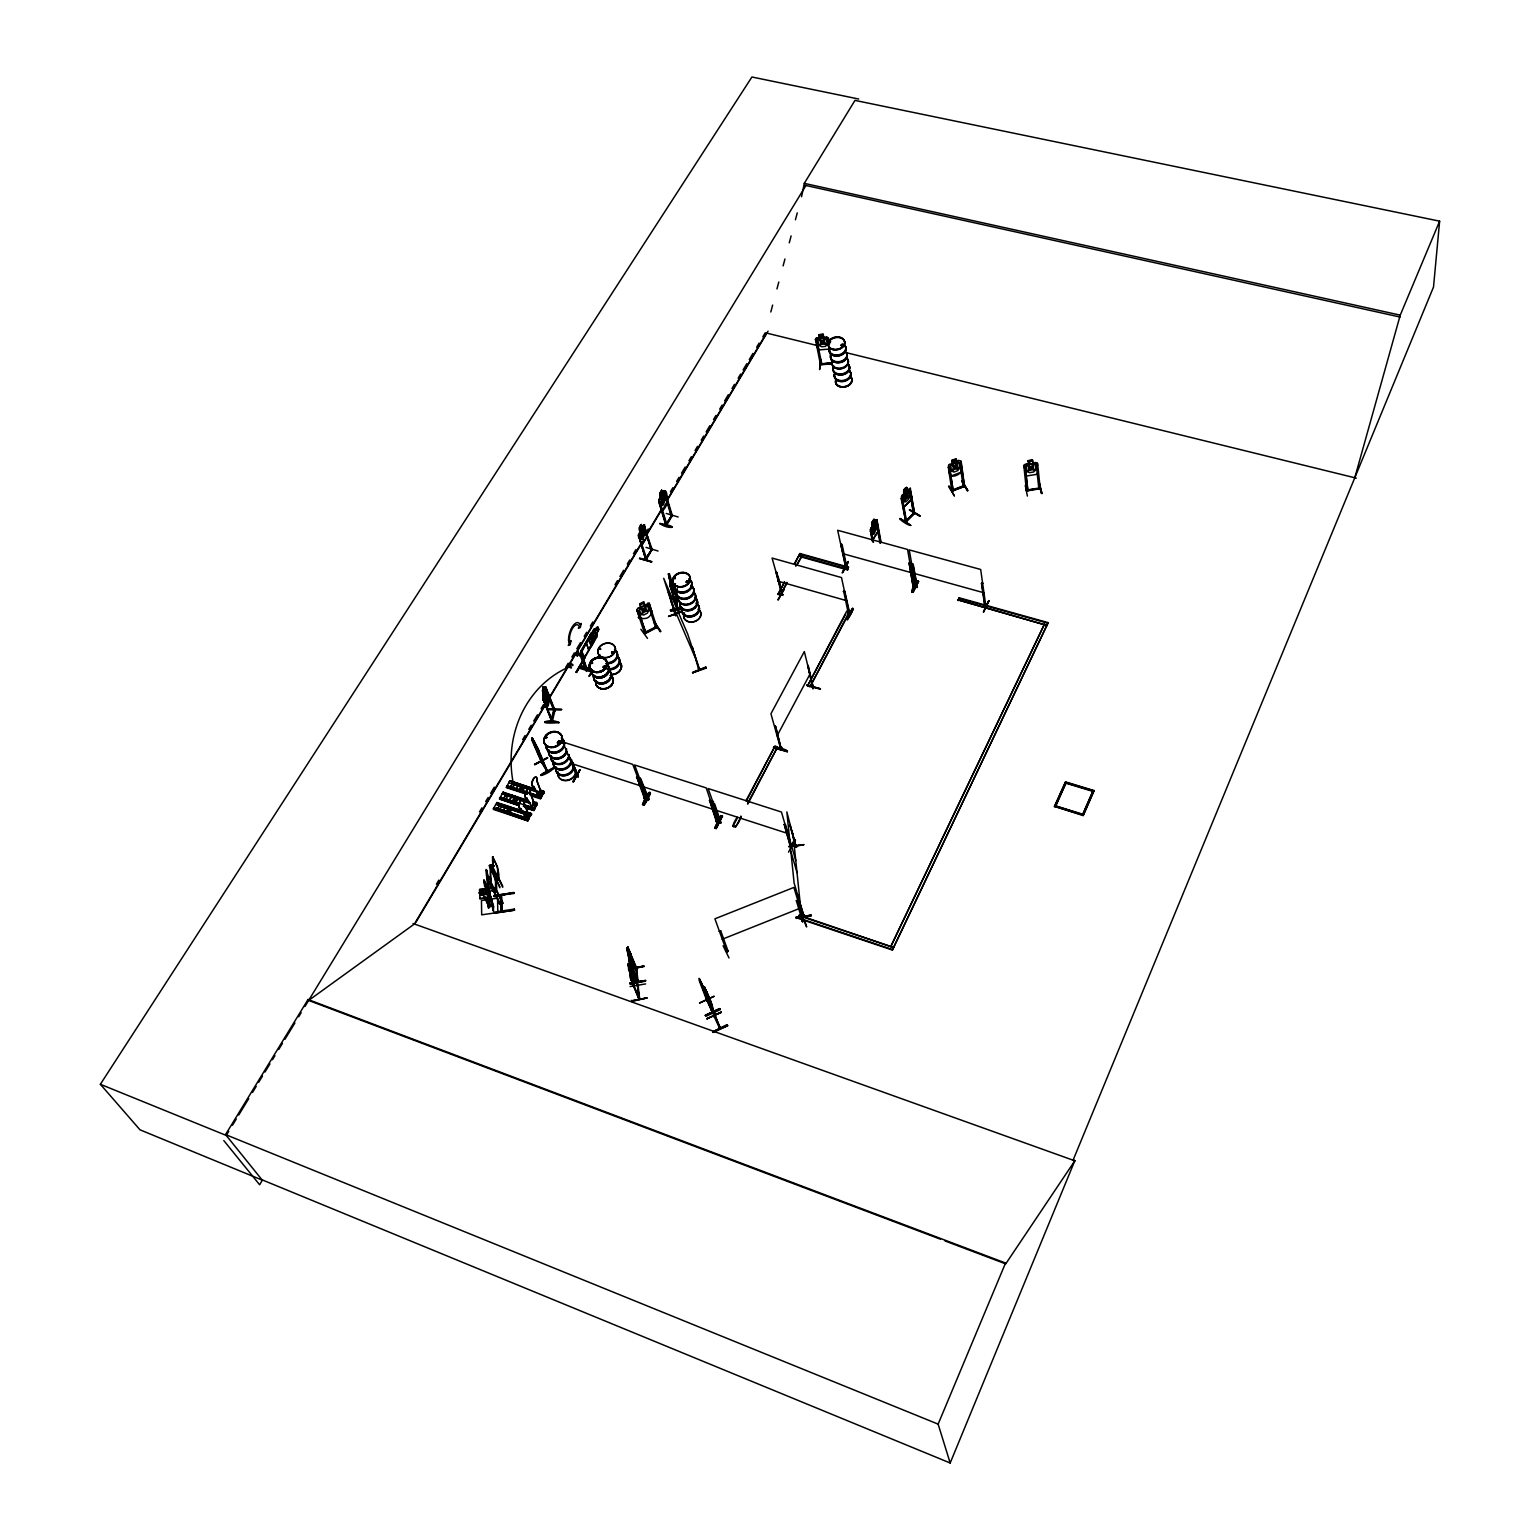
<?xml version="1.0" encoding="UTF-8"?>
<svg xmlns="http://www.w3.org/2000/svg" width="1540" height="1540" viewBox="0 0 1540 1540"><rect width="100%" height="100%" fill="white"/><g stroke="black" fill="none" stroke-linecap="round" stroke-linejoin="round"><path stroke-width="1.5" d="M651.535 550.531L644.49 526.603L651.613 550.512L646.838 536.651M652.017 548.644L645.645 559.655L638.927 535.92L646.742 558.866C645.741 556.537 645.048 559.482 646.684 558.866M638.407 535.246L646.068 559.79L638.349 535.131L643.528 525.121L652.229 549.626L650.804 549.549L651.535 548.433M669.438 576.461L671.941 589.088L669.265 576.538M547.412 770.539L546.219 769.827M535.862 744.937L547.239 771.732L537.941 748.305L532.185 738.7M540.694 760.837L547.066 771.675M488.469 891.602L488.796 907.926L487.468 902.902L488.276 890.986L489.431 893.181L488.969 907.792M832.255 363.844L827.442 339.551L828.635 339.454L827.442 339.551M832.197 362.497L820.512 364.364L832.081 363.478M774.139 746.862L787.402 750.885M817.028 347L818.972 349.927L829.097 349.099A8.528 6.256 -11.5 0 0 839.531 355.49A8.528 6.256 -11.5 0 0 844.459 345.21M820.608 359.686L819.626 369.561L820.474 359.186M820.57 363.478L821.667 363.864L820.339 363.94M821.917 364.633L816.893 340.398L815.68 340.841L816.893 340.398M823.246 334.276L819.068 334.815L819.665 337.818L817.702 338.973L818.837 344.536L821.494 346.731L825.517 346.404L827.211 343.844L826.095 338.3L823.727 337.472L823.246 334.276L818.895 334.738L819.511 337.606M774.158 746.727L773.946 747.824L787.229 751.751M787.46 751.327C755.293 744.301 788.75 747.612 787.229 751.866M816.547 337.857L826.653 337.029L828.404 337.953L829.502 343.805M818.972 349.927L815.546 339.07L816.643 337.953M815.391 339.147L820.512 364.807L832.081 363.825L831.908 362.612M484.734 886.867L483.714 880.072L488.7 890.12L493.166 910.794L493.724 906.579L489.2 891.987L492.627 904.038M528.297 814.371C526.083 817.567 525.121 811.176 529.952 815.969M533.283 804.669L533.129 803.553M533.071 803.534L530.53 807.807L529.779 807.191L530.395 808.538L533.572 804.207M479.229 892.507L479.479 893.604L479.306 892.334M539.751 793.042C538.172 792.176 542.215 792.754 541.522 793.581M539.674 791.945L539.654 792.446M841.36 345.923L842.245 344.209M843.054 345.037L842.457 345.653M842.803 345.441L842.996 344.286L843.362 345.383M803.822 915.357L803.303 916.454L797.181 894.605L803.976 916.358L803.534 914.163L803.091 915.299M802.86 914.568L803.36 916.338L803.168 915.28M796.161 847.269C794.775 841.86 797.701 849.464 796.661 846.076M830.176 342.534L829.521 341.899M830.079 341.745L830.734 341.784M878.281 527.354L878.166 531.396L873.065 539.308L878.108 531.358L876.799 519.635L875.837 519.808L870.312 529.818L872.449 540.867M631.997 974.319L631.824 972.799L630.976 973.492M633.749 972.991L637.502 981.923L636.135 968.294M629.225 964.463L638.426 985.773L637.945 984.811L637.56 986.428L637.406 984.907M655.309 626.934C655.79 630.514 655.809 623.296 656.964 627.569L649.129 603.41M639.485 997.881L630.534 978.362L639.023 999.345L637.714 985.619M637.656 986.639L639.331 998.575L638.638 997.131M874.008 527.412L874.604 523.157L875.76 528.586L873.757 531.762L872.699 526.391L875.336 521.887L874.604 527.354C878.031 526.95 876.26 531.435 874.297 528.644L872.968 534.361L873.719 528.74L871.717 527.566L874.066 527.046M662.604 498.402L663.528 492.916L663.24 498.325C666.993 497.805 665.338 502.367 663.028 499.615L662.123 505.293L662.412 499.711L660.159 498.556L662.643 498.017M552.571 720.874C549.587 725.744 554.573 703.838 554.4 710.749M487.737 901.478L488.815 891.429M1354.776 477.766L1400.245 315.142L1439.63 221.163L854.989 100.389L804.284 183.356L801.57 196.735M665.588 497.863L663.394 504.966L661.7 504.369L659.909 493.551M719.315 1027.68L719.854 1028.585L712.365 1007.603M712.943 1012.011L701.586 983.001M713.636 1015.187L715.08 1016.727M714.291 1017.093L714.541 1015.688M558.827 722.799C552.321 717.371 530.549 724.763 558.827 722.684M558.924 722.241L545.025 721.817M706.802 998.94L707.226 1001.269L706.302 999.152M712.443 1010.952L711.48 1010.394L712.712 1011.491M688.823 581.273L687.591 580.792L687.995 582.293M675.04 578.135L674.481 578.674M674.655 577.558L675.04 578.771L675.348 577.558M627.935 950.623L628.05 949.198M670.266 584.757L677.254 609.301L676.638 597.308L676.195 598.482M677.85 609.089L676.329 598.848M1439.63 221.163L1433.509 287.056L1073.072 1160.178L1074.805 1160.813L1005.716 1263.878L945.002 1240.932M630.053 973.665L632.651 980.768L631.978 974.339M526.507 814.891L526.757 813.948M528.798 815.199L528.894 817.798L527.566 815.43M533.36 803.745C535.496 809.597 534.572 803.36 532.782 803.611M534.245 804.612L534.707 803.187L536.035 805.555L535.015 803.283L533.957 805.112M579.964 654.615L581.985 654.769L581.254 656.021C577.75 656.579 582.659 651.247 579.964 654.615L585.316 669.342L585.739 668.168M586.875 668.649L586.24 669.496M540.386 793.466C540.983 798.49 544.063 793.235 541.445 791.656L540.386 793.466L541.83 793.042M629.629 959.247L629.783 957.803C633.383 963 634.961 981.173 630.168 963.52M485.466 885.924L489.45 892.507L485.312 886.616M611.746 652.845L611.707 652.055M613.517 652.171L611.592 652.479M613.979 652.671L613.96 652.094M605.104 666.935L604.854 666.3M605.605 666.955L604.816 665.934L604.45 667.321M600.176 648.879L600.85 649.187M600.042 648.225L600.485 649.014M602.949 667.378L605.201 665.934M603.95 667.86L603.237 666.55L604.527 667.513M592.226 663.105L592.611 662.797M592.63 663.124L591.63 662.47L591.707 663.721M534.457 805.15L535.054 804.284M511.8 782.898L541.503 792.542L540.887 793.466L540.097 792.215M535.054 804.4L534.034 803.996M560.079 741.818L559.521 740.779M560.502 741.452L559.617 742.838L558.058 742.396M557.788 741.972L559.828 741.953L558.885 742.318M558.481 742.241L558.808 740.644L559.963 741.26M558.346 741.895L558.577 740.836M546.854 737.679L545.699 737.949L547.047 737.159M803.726 915.472L803.534 914.317M803.957 916.107L794.101 882.997L786.844 811.907L796.084 847.327M638.446 986.851L638.176 986.274M639.678 999.075L638.022 984.984M796.372 845.152L796.584 846.307M510.703 809.674L510.029 811.195M906.232 495.283L903.287 495.11L905.732 496.592L904.384 501.963L906.482 496.592C908.581 499.826 911.584 495.322 906.983 495.399L908.331 490.278L906.348 495.129M535.593 745.841C538.538 751.501 531.743 736.871 533.726 741.914M911.16 499.961L911.641 496.034L911.025 499.884L904.134 506.814L911.122 499.923L913.624 514.379L914.125 512.339M953.241 490.086L951.682 489.913L951.913 491.222L948.313 467.294L949.487 466.832L953.202 490.74M951.739 490.894L964.56 485.504M698.659 669.246L692.134 646.838L699.603 669.996L687.783 634.249L663.702 578.309L675.675 615.673L668.572 592.034L668.514 593.15M803.822 920.265L802.436 921.651L804.034 920.997L793.889 887.425L714.907 918.822L726.899 951.951C724.724 948.621 730.441 951.297 726.861 951.893M658.928 500.712L666.377 525.583L658.851 500.789C660.602 494.648 666.474 482.752 667.263 498.459M659.062 500.75L659.37 498.787M876.837 526.892L874.2 534.053L872.679 533.456L871.948 522.522L873.969 519.365M643.624 609.166L646.492 604.72L644.933 609.263L648.764 611.13L644.298 610.283L641.603 614.826L643.2 610.129L639.543 608.3L643.893 608.954M675.406 614.864L674.924 613.729L675.617 615.577M496.727 808.038L528.913 818.876L527.72 820.916L493.493 808.654L496.881 802.456L531.608 814.179M526.911 812.119L531.685 814.063L496.997 802.937M499.961 798.298L500.346 797.354M502.29 794.313L503.003 792.138L499.499 799.068L518.788 805.497L499.595 798.933M528.104 801.493L502.964 793.177L503.503 792.292M526.988 793.87L506.448 787.075L507.084 785.727L541.714 796.873L507.122 785.939M509.24 782.282L509.759 780.741L506.294 787.633L526.911 794.293M527.7 820.935L528.239 819.973L493.358 808.385L526.083 819.318M530.665 815.469L531.281 814.179L527.797 820.146L527.2 818.799L527.951 819.415L530.684 812.831M533.803 810.483L525.236 807.615L533.783 810.483L537.345 803.765L536.748 802.417L532.994 801.724L536.96 803.957L534.034 808.981L523.754 805.766M537.345 803.765L537.037 804.881L532.513 803.245M543.351 794.062C546.835 787.633 538.615 801.339 541.041 798.009M531.55 795.372L541.041 798.067L529.568 794.409L540.963 798.182L541.31 797.027M727.881 950.565L720.682 930.795L719.353 931.334L720.682 930.795M676.118 597.635L677.234 609.185L670.093 585.701L677.735 608.05M910.64 525.313C889.6 510.703 904.384 524.505 910.583 525.448M492.858 890.871C490.278 890.582 494.744 892.584 493.07 887.675M595.037 628.609L586.451 643.123L588.607 649.514L597.231 634.942C592.727 632.632 596.981 622.834 598.81 629.514L592.38 642.45L590.147 643.97L589.204 641.429L590.417 637.175L594.44 630.418L595.653 630.591M595.518 630.553L597.828 626.78L598.713 629.552L596.442 633.113L596.788 637.079M551.551 720.085L552.148 720.932M551.724 719.95L554.227 710.21M552.648 720.701L552.34 721.933L542.812 698.448L543.062 686.936L544.313 689.881L545.141 688.803L554.13 711.288L554.997 710.056L552.282 721.837L542.927 698.544M547.894 709.131L561.754 709.478L547.566 709.363M547.085 707.168C550.569 681.797 549.568 714.021 545.757 705.59M647.493 638.388L640.832 629.263M547.181 693.828L546.796 701.643L545.468 701.47L542.388 690.863L543.216 686.936M543.254 688.284L543.081 691.556L543.62 689.188M548.529 693.885L549.26 697.909L545.584 686.648L544.313 689.65M544.89 687.09L542.812 696.311M551.763 721.702L543.177 699.141L552.648 720.874M545.353 689.516L546.084 688.438L554.747 711.057M543.678 699.16L542.927 700.238M532.859 803.976L533.841 804.303M870.447 529.875L870.947 527.758M528.336 814.622L527.97 814.775M489.605 891.91L493.589 910.737M812.697 688.418L813.813 687.572M775.159 727.4L775.255 726.187L781.146 749.268C782.878 747.458 778.528 748.806 781.666 747.4M770.809 312.004L772.637 305.093M776.949 288.942L778.797 282.032M783.109 265.9L784.957 258.989M789.269 242.839L791.117 235.928M795.429 219.797L797.258 212.867M640.236 530.761L639.524 533.437L641.218 538.711L642.969 539.231L645.164 532.07L643.489 526.776L642.065 527.315M485.004 886.289L484.118 880.014L488.777 889.62L491.895 905.308M655.424 626.857L656.56 626.279M656.868 626.645L655.52 627.261M657.022 627.454L644.74 633.845L636.79 609.744L639.504 617.193M822.225 341.072L825.536 338.184L823.476 341.842L827.076 344.998L822.745 342.534L819.569 345.73L821.686 341.957L818.279 338.781L822.379 341.052M656.887 626.972L644.471 633.479L645.587 631.958M645.76 632.401L644.702 632.921M638.965 612.766L645.857 632.767M954.935 465.754L958.207 462L956.013 466.408C961.884 467.987 957.918 471.259 955.262 467.351L952.009 471.606L954.261 467.063L951.123 464.714L954.993 466.081M539 751.559L532.166 738.141L534.245 741.491M962.019 468.853L961.018 472.222L951.316 475.918M627.126 949.314L627.743 952.837L627.8 946.773L629.437 961.499M629.533 956.205L632.516 962.096L629.552 955.358M905.828 520.366L905.27 522.079L914.49 512.55M671.806 516.381L664.934 492.415L671.748 516.497L671.421 514.61M671.305 516.246L663.971 492.531L662.681 493.262L661.7 490.144L659.813 493.57L660.564 496.4M664.837 490.817L672.345 515.63L672.095 514.553L665.877 525.487L658.928 502.463L659.89 501.655L666.974 524.716C667.378 521.887 664.414 525.679 666.55 524.351M672.345 515.63L666.493 525.409M665.684 524.428L667.032 524.543M665.934 525.255L671.921 515.265M645.703 559.559L651.747 549.356L646.146 557.923M487.256 901.343L488.373 908.003M775.717 726.322L781.203 749.152L775.255 726.187M579.175 668.225L591.591 671.921M496.361 808.423L528.913 818.876M534.515 809.27L534.996 808.385L502.791 797.874M537.287 804.496L532.648 803.033M540.578 798.894L531.377 795.93M541.252 797.739L532.051 794.775M539.982 789.75L544.121 792.407L543.466 790.906L539.712 790.212L543.678 792.446L540.752 797.451L540.02 796.815L540.963 798.182M659.928 523.369C667.224 529.933 683.337 527.392 659.89 523.485M493.531 808.866L528.162 820.146M494.205 807.711L528.605 819.087M496.246 804.515L530.568 815.988L498.306 805.362M500.019 798.259L518.942 804.939M500.25 797.874L517.421 803.495M502.444 793.755L530.145 802.648M503.022 793.119L528.162 801.378M506.795 786.825L525.063 792.773M509.124 782.859L543.389 793.427M639.697 558.077L651.805 561.542M659.986 523.87L672.037 527.238M651.574 562.042L639.447 558.5L651.593 561.927M948.563 486.447L954.338 495.784M803.765 921.19L803.476 919.9L802.301 921.093M906.54 521.406L902.401 498.075L901.208 498.671L905.828 522.272L901.439 497.016L904.25 493.089L903.865 490.24L906.656 487.487M901.439 497.151L902.209 495.168M1030.914 467.005L1034.534 463.656L1031.993 467.544L1035.38 470.528L1031.145 468.314L1027.488 471.817L1030.087 467.814L1026.872 464.926L1030.683 467.024M540.193 792.946L541.291 792.465M964.367 485.158L963.231 486.467M588.607 649.514L586.22 643.123L593.92 628.917M1038.422 471.221L1037.036 474.301L1026.429 476.014L1023.985 465.446L1028.45 463.713M688.38 581.523L686.474 581.639L688.13 580.696M688.746 581.735L686.417 582.351M493.339 910.698L492.3 904.057M261.973 1179.775L950.18 1463L1074.881 1160.602L1073.149 1159.986M671.074 515.457L672.287 515.476M635.808 968.833L636.828 969.7L636.771 968.468M635.847 967.582L637.444 981.75M950.18 1463L938.13 1424.134L1005.543 1263.031L308.038 999.499L225.552 1134.576L262.262 1180.14L140.005 1129.821L100.37 1084.275L751.924 77L858.704 99.022M612.689 653.287L613.497 652.363M560.002 742.01L559.944 740.913M520.559 787.614L520.693 789.192M523.523 788.191L522.002 789.443M507.7 809.443L507.661 810.733M507.642 810.021L509.066 808.538L510.741 809.54M1082.678 814.641L1092.996 790.963L1066.026 782.821L1055.555 805.901L1082.678 814.641L1092.996 790.963M1083.178 815.565L1094.093 790.54L1065.545 781.897L1054.457 806.344L1083.178 815.565L1094.093 790.54M1054.496 806.787L1065.545 781.897M1055.612 806.344L1066.026 782.821M1038.614 488.584L1039.75 487.429L1040.155 488.353M1026.352 490.586L1027.815 490.721L1025.197 467.043L1023.869 466.87L1025.197 467.043M547.74 709.613L561.465 709.651M801.666 916.627L893.585 947.485L799.241 915.241L798.163 918.36L892.372 950.045L1048.182 622.641L959.17 597.79L958.092 599.926L1044.948 624.874M892.372 950.045L1048.182 622.641M988.873 600.639L983.482 612.054L988.95 601.004M986.274 606.356L985.003 605.085M983.482 612.054L988.776 600.581M1025.255 485.408L1027.392 496.072M981.481 583.39L982.886 583.333L981.481 583.39L984.83 606.529M547.643 771.309L541.522 761.453L531.666 738.411M580.676 653.364L580.657 655.636L580.984 654.442C593.112 696.792 581.985 645.068 579.868 655.597M798.163 918.36L799.241 915.241M958.207 600.619L959.17 597.79M917.051 587.452L915.838 585.835L916.878 587.471M791.233 844.806L789.943 844.536L790.886 845.499M791.117 846.249L790.078 844.575M790.694 848.078L788.538 852.159M792.523 843.516L794.563 839.396L795.449 840.07L793.37 844.19L795.449 840.051M792.676 843.862L794.678 839.454M792.792 843.959L794.871 839.82M914.26 586.779L913.066 586.355L909.12 563.005L910.313 563.313L914.375 586.721L913.028 586.451M912.931 585.527L914.413 585.45L912.797 585.547M917.397 581.119C907.407 606.298 912.508 580.407 918.572 581.504L913.085 592.322L911.719 591.938L917.166 580.657L918.475 581.35M912.431 592.091L917.859 581.254M912.97 592.188L918.572 581.504M912.951 564.468L911.776 564.14L912.951 564.468L917.185 587.491M790.155 845.941L784.207 824.285L785.458 824.67L795.776 860.514M785.458 824.67L783.976 824.709M913.143 586.509L909.12 563.005M910.313 563.313L908.927 563.371M807.095 685.358L820.493 688.784L806.979 685.069M844.806 591.283L843.419 591.341L844.806 591.283L849.907 614.037L848.29 613.382L849.637 613.093L849.579 614.479M848.482 612.824L849.368 614.46M846.846 619.234C853.853 613.324 855.894 597.943 846.942 619.311M852.64 608.358L846.942 619.715L852.756 608.724M780.53 748.228L781.088 747.169M791.098 845.402L781.454 812.023L708.131 788.538L720.2 822.495M813.678 686.821L812.774 688.572L807.769 665.338L813.216 687.822M781.839 748.247L781.608 747.189L780.761 748.998L770.943 713.751L804.323 651.574L813.428 688.63L808.231 665.472M492.069 884.903L488.777 889.985L489.2 892.488L491.703 890.082M491.895 884.942L491.703 887.541L488.334 890.024C488.681 893.065 483.348 853.699 487.872 876.703C483.753 848.887 492.069 920.708 487.872 876.703M716.427 820.589L716.466 821.975L709.594 800.242L710.826 800.627L717.967 821.802L716.216 821.205L717.717 821.051M709.594 800.242L716.793 821.359M717.563 820.993L717.621 822.283L706.244 787.922L634.615 764.976L647.435 799.51C650.958 800.723 645.664 797.123 647.435 799.51M714.81 828.116L720.913 815.526L714.637 828.096L716.216 828.616L722.472 816.027M715.465 828.385L721.933 816.2L715.523 828.347M716.081 828.501L722.452 816.027M719.392 822.899C718.121 821.167 723.184 823.399 719.276 821.551M842.707 572.534L848.29 561.503M914.048 586.759L907.56 549.453L837.683 530.299L845.768 567.683C854.931 547.894 835.643 584.199 844.651 569.203M846.846 567.278L845.633 566.239M737.179 817.297C727.092 832.024 738.757 828.385 740.894 816.046M747.554 803.495L777.546 746.977L774.986 746.168L746.072 800.569M810.059 686.705L849.252 611.88L846.731 611.168L807.518 685.954L810.059 686.705L848.271 614.691M735.543 827.173L741.087 816.701M747.747 804.149L777.546 746.977M710.826 800.627L709.363 800.665M713.694 802.032L712.693 801.224L720.797 823.207M777.084 735.851L809.963 674.116M732.944 826.326L737.39 817.952M746.284 801.224L774.986 746.168M807.518 685.954L845.768 613.979M846.981 567.875L842.111 544.486L840.936 544.178L846.654 567.913M800.973 554.535L799.837 556.575L847.539 569.916L848.501 567.144L799.953 553.534L794.409 563.563M847.539 569.916L848.501 567.144M777.816 599.791L784.322 589.262M784.207 588.8L778.335 599.926M782.57 594.652L781.588 593.651M778.124 576.48L782.378 595.268L782.551 593.94M902.267 495.226L910.409 488.296L907.041 490.336C908.427 483.637 901.42 490.49 904.25 493.166L903.037 495.591L903.999 501.02L905.905 501.867L908.677 499.114L909.774 495.341L908.831 489.913L907.176 490.413L906.54 487.41M647.474 799.452L639.735 777.719L648.687 799.76M648.34 799.799L647.243 798.067L648.629 798.586M776.815 572.476L775.659 572.149L776.815 572.476L782.513 595.21L772.079 558.058L841.514 577.577L849.503 614.422M709.959 1002.887L720.354 1028.335L719.565 1026.256L719.257 1027.295M645.279 797.99L643.97 797.643L645.934 798.375L644.124 797.662L645.703 798.798L632.786 764.398L562.812 741.972L576.98 776.584L578.212 776.834L568.452 754.754L577.885 776.064M650.477 793.023L644.067 805.074L642.526 804.573L649.168 792.6M643.393 804.804L649.803 792.831M787.075 583.025L780.434 595.075L777.989 594.363L784.457 581.62M777.989 594.363L784.63 582.332M794.582 564.275L799.953 553.534M780.434 595.075L786.901 582.332M795.756 566.258L802.571 554.939M797.027 564.968L801.454 556.941M713.675 1015.476L719.719 1028.431M645.356 798.837L636.713 776.757L645.684 798.24M637.907 777.142L636.482 777.18M640.698 778.528L648.841 799.202M706.36 999.287L712.462 1012.435L704.916 991.337M707.707 1000.846L699.141 978.362L707.207 999.787M579.56 770.058L572.841 781.839L579.983 769.885M579.521 770.096L573.361 781.954L580.06 769.885M577.75 776.025L576.769 775.159L578.077 776.891M592.168 670.266L589.108 676.272L591.861 672.711M592.361 670.631L589.262 676.272M594.44 640.582L583.756 659.447L580.657 651.266L591.283 633.056L581.408 652.075M591.283 633.056L581.254 651.516M581.408 652.229L591.707 633.19M580.31 655.52L581.023 654.288M581.889 654.558L581.138 655.944M593.997 640.467L583.833 658.658M582.466 661.238L575.979 672.345L582.428 661.276M576.538 672.422L582.928 661.026M576.538 672.441L582.986 661.334M528.586 817.702L529.644 815.873L528.624 813.621M534.669 807.268L535.728 805.459M576.538 654.577L578.154 651.824L578.982 653.191C578.212 658.677 575.537 652.845 577.365 655.944M576.884 654.673L578.501 651.921M577.019 655.828L578.154 651.824M527.392 813.197L524.447 818.24L523.677 817.625L524.293 818.972L527.777 813.005L527.181 811.657M540.559 791.117L537.113 797.008L536.786 795.198L537.268 796.296M527.912 813.678L525.583 817.663L520.578 808.481A5.005 2.175 -70.9 0 1 518.903 804.785A5.005 2.175 -70.9 0 1 522.214 799.125A5.005 2.175 -70.9 0 1 523.889 802.841L528.182 813.774L525.852 817.759L520.847 808.577A5.005 2.175 -70.9 0 1 519.153 804.862A5.005 2.175 -70.9 0 1 522.484 799.221A5.005 2.175 -70.9 0 1 524.158 802.918L528.182 813.774M531.685 807.229L533.995 803.283L530.01 792.388A4.986 2.156 -71 0 0 528.355 788.673A4.986 2.156 -71 0 0 525.063 794.293A4.986 2.156 -71 0 0 526.719 798.009L531.954 807.326L534.264 803.36L530.28 792.484A4.986 2.156 -71 0 0 528.624 788.75A4.986 2.156 -71 0 0 525.332 794.39A4.986 2.156 -71 0 0 526.988 798.105L526.719 798.009M540.713 791.772L538.423 795.699L533.514 786.44A4.966 2.156 -71.2 0 1 531.858 782.705A4.966 2.156 -71.2 0 1 535.15 777.103A4.966 2.156 -71.2 0 1 536.786 780.838L540.983 791.849L538.673 795.795L533.764 786.516A4.966 2.156 -71.2 0 1 532.128 782.782A4.966 2.156 -71.2 0 1 535.419 777.2A4.966 2.156 -71.2 0 1 537.056 780.934L540.983 791.849M528.104 815.391L528.932 813.717M540.694 793.562L541.753 791.753M523.87 804.997C531.55 806.325 536.247 809.944 534.034 808.981M543.678 792.446L543.466 790.906M636.867 609.84L637.887 608.127L649.322 603.41L647.532 603.179M666.377 523.754L671.498 515.919M652.151 549.491L646.261 559.578M658.061 551.031L646.03 547.393M678.158 516.997L666.204 513.436M262.474 1179.986L259.644 1184.78L223.801 1140.582M596.712 637.04L591.187 646.8M436.397 884.249L438.861 880.11M479.498 811.946L481.962 807.826M485.658 801.628L488.122 797.489M490.586 793.37L494.282 787.171M522.618 739.662L525.082 735.523M528.778 729.325L531.242 725.205M533.706 721.067L537.402 714.868M541.098 708.669L543.562 704.55M565.719 667.359L568.183 663.24M571.879 657.041L574.343 652.902M576.807 648.783L580.503 642.584M584.199 636.386L586.663 632.247M590.359 626.049L592.823 621.929M614.999 584.738L617.463 580.619M619.927 576.48L623.623 570.281M627.319 564.083L629.764 559.963M633.46 553.765L635.924 549.626M645.78 533.11L648.244 528.971M670.42 491.799L672.884 487.66M676.58 481.462L679.044 477.342M681.508 473.204L685.204 467.005M688.9 460.807L691.364 456.687M695.06 450.489L697.524 446.35M701.22 440.151L703.684 436.032M706.129 431.893L709.825 425.695M713.521 419.496L715.985 415.377M719.681 409.178L722.144 405.039M724.609 400.92L728.304 394.721M732 388.523L734.465 384.384M738.16 378.186L740.625 374.066M743.088 369.927L746.784 363.729M749.249 359.609L752.944 353.411M756.64 347.212L759.104 343.074M762.801 336.875L765.265 332.756M640.948 543.812L414.395 924L308.655 1000.423L308.038 999.499M645.857 535.554L661.873 508.681M666.801 500.423L766.535 333.064L817.875 345.692M415.858 922.345L546.392 703.222M550.088 697.023L643.682 539.924M646.146 535.785L662.162 508.912M667.09 500.654L768.075 331.139M662.662 510.202C672.999 488.238 663.817 516.843 661.315 508.469M647.185 536.478L642.257 544.486L647.185 536.478L644.432 524.871M659.813 493.57L661.7 490.144M664.934 492.415L664.799 493.454M639.35 536.035L638.369 536.863M659.89 501.655L658.928 502.463M228.767 1131.361L226.265 1135.442L100.37 1084.275M232.502 1125.22L236.255 1119.08M238.738 1114.999L248.729 1098.617M252.483 1092.495L256.217 1086.355M258.72 1082.254L262.454 1076.113M264.957 1072.033L269.962 1063.851M272.445 1059.751L274.948 1055.67M278.702 1049.529L282.436 1043.389M284.939 1039.288L294.929 1022.926M298.664 1016.785L301.166 1012.704M304.901 1006.563L805.94 185.493M877.069 521.502L880.514 543.274M872.025 540.732L870.793 530.549M914.029 512.435L913.528 513.782M905.212 521.155L905.25 521.021M905.366 522.002L914.26 513.186M698.332 668.514L699.526 669.9M580.696 654.731L581.658 654.808M820.3 363.556L820.762 364.345M813.043 686.763L812.735 688.534M1040.135 487.853L1026.391 490.144M1040.039 488.777L1026.487 491.01L1023.811 465.427L1025.236 464.233L1037.594 463.29L1040.212 488.719M1025.12 466.659L1027.969 490.702M510.356 810.926L510.221 808.769M686.763 581.235L686.821 582.236M688.149 582.159L688.13 581.023M949.506 464.233C945.464 467.948 957.476 459.132 959.459 460.575L961.095 461.057L964.541 486.409L952.201 491.183M1026.641 490.163L1027.488 489.412M523.215 789.077L523.331 787.19M560.137 742.299L560.444 741.163M516.612 800.011L514.437 800.858M611.842 651.882L611.726 653.538M613.748 652.845L612.593 653.095M603.545 666.204L603.988 667.321M843.265 345.268L840.956 345.21M913.201 513.07L914.644 513.494L910.14 489.893L913.624 514.379M820.204 689.246L806.922 685.127M486.717 897.782L490.779 905.866L489.758 906.925L485.658 897.031M493.378 809.405L527.797 820.801M509.759 781.762L510.279 780.838L535.034 789.365M815.546 339.166L816.643 338.049M676.118 615.5L668.572 592.034M909.697 509.644L920.208 515.958L909.64 509.625M906.175 520.501L913.162 513.571M905.79 522.214L914.529 513.494L910.294 488.238M902.401 498.075L901.208 498.671M909.678 490.914L910.14 489.893M832.043 362.612L832.178 362.555A8.335 6.141 -11.5 0 0 841.033 368.888A8.335 6.141 -11.5 0 0 847.924 359.879M520.905 787.518L522.445 786.921M611.63 651.959L613.286 651.516M612.034 652.209L613.363 652.132M686.898 580.888L686.205 582.255M842.746 345.114L841.225 344.767L841.995 345.403M644.336 632.555L655.385 627.146M984.984 605.952L981.673 583.005M636.828 969.7L628.282 948.467L630.976 968.949M913.124 585.951L914.568 586.336M954.261 495.88L949.063 485.851M723.088 945.753L729.017 957.996M802.263 920.227L802.59 921.594L803.88 921.055M726.283 951.22L727.9 950.815L726.38 950.604M544.756 687.225L545.584 686.648L554.997 710.229M951.97 490.74L964.541 486.409M1026.545 489.624L1026.737 490.952M702.971 988.141L705.724 994.012L699.622 980.075M919.784 516.304L909.312 509.952M553.746 767.632C526.41 781.069 549.818 774.562 553.803 767.748M540.867 755.543L541.483 757.045L540.79 755.409M547.47 757.507L534.457 764.418L547.682 757.969M534.707 764.822L547.586 757.815M531.974 740.394L541.637 762.608M535.516 744.07L534.188 741.279M537.614 749.691L538.557 750.115L533.937 741.818M487.949 888.58L488.738 894.471L488.969 891.602M654.596 622.064L660.833 631.554L654.077 622.314M638.446 610.88L637.079 611.13L638.446 610.88L645.934 633.152M655.79 628.05L648.533 605.663L649.476 604.739M508.373 809.077L509.971 808.808M509.932 810.983L508.316 811.234M640.621 606.606L639.697 603.815L643.855 601.659L644.74 604.739L647.127 604.585L648.841 609.763L647.512 613.055L643.643 615.057L640.832 613.902L639.1 608.724L640.871 606.721L639.851 603.834M963.174 485.504L963.559 486.833M612.034 653.499L613.305 653.307M717.544 822.225L716.254 821.84M648.494 799.741L647.243 799.375M913.124 585.142L914.337 585.373M775.871 571.783L781.8 594.479M713.155 1032.474L727.669 1025.736L712.847 1031.819L727.246 1024.774M699.545 1002.906L713.944 996.245M699.622 1003.079L714.021 996.438M709.074 999.691L712.308 1007.218L706.802 995.36M707.534 1000.519L711.615 1010.529M710.171 1002.059L709.016 999.268M710.46 1004.965L709.035 1001.058L715.08 1014.802L712.423 1007.025M705.359 1015.283L719.777 1008.585L720.258 1009.682L705.821 1016.362L705.339 1015.264L719.815 1008.662M705.397 1015.38L719.835 1008.7M721.201 1011.992L706.822 1018.902L721.278 1012.204M699.66 979.267L702.914 987.256M702.567 985.889L704.935 992.723M703.087 988.853L701.643 984.946L707.822 998.517L707.438 997.246M704.05 988.642C707.784 997.343 695.907 970.912 700.7 981.943M707.014 996.226L714.56 1017.286M707.053 997.612L711.057 1005.37M708.246 996.919L704.338 986.736M704.434 986.928L705.474 989.604L704.8 988.333M705.378 989.373L708.362 995.937M706.263 992.626L712.365 1006.274L712.135 1004.946M708.785 996.361L707.264 993.512L712.365 1006.274M712.058 1005.158L709.69 998.478M796.334 900.688L797.836 900.573L796.334 900.688L802.59 921.594M802.398 921.151L803.841 920.574M801.127 914.202L806.652 926.965L804.669 920.439M722.183 939.284L800.03 908.254M706.244 668.091L692.615 672.768L705.898 667.186M692.5 672.383L705.859 667.09L706.244 668.11M706.013 667.551L692.673 672.845M506.833 786.69L526.95 793.658M668.572 616.424L681.816 611.418M681.912 611.726L668.591 616.443L681.835 611.438M961.961 481.385L967.928 490.721L961.961 480.884M953.068 489.739L962.981 485.947M967.178 490.49L962.635 481.077M952.452 463.251L951.951 460.191L956.263 458.67L956.571 461.769L958.843 461.942L959.632 467.428L957.861 470.586L953.915 472.087L951.451 470.547L950.642 465.08L952.606 463.29L952.124 460.229M959.997 463.232L960.979 462.462L959.805 462.905L963.251 486.89M949.66 467.178L948.313 467.294M1026.641 490.49L1040.001 488.373L1027.892 490.086M581.466 650.9L581.62 651.016M584.18 659.582L580.638 651.343M1038.788 487.583L1038.98 488.969M842.053 344.151L841.533 345.518M628.705 956.513L629.802 959.228L630.264 955.32L630.919 961.749M629.533 957.36L629.379 955.801M653.903 621.968L660.198 631.747M727.381 950.199L727.9 951.547M643.393 525.236L644.567 524.909M628.917 957.918L626.645 947.947L636.135 969.68M630.611 953.414L632.632 965.83M628.147 954.935L630.842 964.733L629.148 960.19M628.955 960.787L632.324 968.891L629.995 960.075L630.284 966.658M629.148 964.983L630.534 977.958L630.187 975.59M631.573 971.278C636.501 1008.296 623.026 938.88 630.091 973.569M629.302 966.042L638.407 987.044M633.056 968.082L643.951 966.042L633.132 968.872M632.959 968.429L643.951 966.042M632.959 968.448L643.99 966.62M628.666 970.046L628.378 965.445M632.17 970.835L634.249 985.504L633.363 974.82L629.186 964.271M630.649 979.632L631.073 978.266M637.579 979.594L637.31 980.691L633.633 971.759M630.187 984.06C677.311 974.127 598.04 988.95 645.433 980.557L629.976 983.04L630.207 984.079L645.491 981.173M630.149 986.543L645.606 983.925M647.05 998.016L631.669 1000.923M631.65 1000.769L647.05 997.862L631.747 1001.52L631.496 1000.365M628.955 961.095L628.532 956.533M632.343 961.98L633.691 965.926M630.803 968.872L633.768 975.532M634.499 976.572L633.518 965.965M875.837 519.943L876.934 519.673L881.092 542.35M663.875 490.971L664.972 490.856M1027.969 460.672L1032.551 459.921L1032.763 463.117L1035.149 463.733L1035.727 469.238L1033.706 471.972L1029.432 472.664L1026.891 470.682L1026.294 465.176L1028.47 463.829L1027.988 460.787M1028.143 460.864L1032.435 460.152L1032.897 463.001M1032.724 463.001L1035.862 462.52M1036.266 464.849L1037.613 465.022L1036.266 464.849L1038.884 488.969M1039.346 483.137L1041.983 493.724L1039.192 482.752M671.247 581.061L672.345 588.53L668.379 573.727L676.984 599.233M669.361 575.787L676.984 599.349M669.862 582.678L670.112 584.873L669.457 573.843L677.119 599.099M672.614 585.412C670.073 568.684 675.444 612.419 672.749 585.393M672.46 592.361L673.404 593.978M678.909 597.174L671.921 598.425L678.928 597.578M672.056 598.906L678.947 597.79M670.42 609.936L681.951 608.05C666.031 609.359 666.974 612.362 682.143 609.147L670.612 610.976M682.104 608.512L670.554 610.475M790.059 825.074L795.949 846.153L803.822 844.748L788.769 846.442M788.73 846.731L803.784 844.575M800.453 917.705L796.007 917.667L811.272 915.28L795.872 917.243L811.291 915.222L804.823 916.993M800.434 917.59L796.084 918.398M804.804 916.897L811.368 915.953M492.55 856.779C507.026 883.44 492.242 890.832 492.55 856.779L497.555 867.078L497.786 880.091M493.127 866.288L492.473 864.941L489.354 865.422L499.884 887.772M492.665 865.769L493.955 865.807M489.374 866.693L493.859 865.942M492.781 866.346L493.974 866.173M493.147 867.559L490.028 868.04L490.009 866.77M490.509 868.444C488.989 900.265 505.159 897.935 490.509 868.444L490.702 881.65L495.784 891.91M492.762 869.831L498.094 880.052M490.028 876.895L487.102 877.357L486.986 878.512L487.66 879.841L490.798 879.359L490.105 876.722L486.967 877.222L499.691 902.729M495.553 878.743L495.476 891.968M479.575 889.485L487.314 888.85L479.575 889.485L479.96 898.956L487.449 897.801L487.044 888.31M479.537 890.563L481.828 890.216L482.732 892.006L482.771 894.933L479.652 895.414M483.291 889.985L485.562 889.62L486.467 891.429L486.505 894.336L484.234 894.702L483.291 889.985L484.234 894.702M488.777 889.62L488.43 891.949M482.732 892.006L480.442 892.353L480.48 895.279L479.575 893.489L481.866 893.123L482.771 894.933M483.329 892.911L485.62 892.546L486.505 894.336M514.091 892.776L494.147 895.414L494.359 896.55L514.091 892.757L494.359 896.472M513.898 892.411L494.34 895.837M479.691 898.436L487.449 897.801M494.167 896.126L500.789 895.549M501.405 895.01L501.905 911.449L501.405 895.01L514.11 893.47M497.805 912.335L497.555 898.147L481.462 900.534L481.693 914.818L514.495 910.178L494.629 913.182L494.436 912.123L514.283 909.101L514.476 910.101M498.979 902.671L502.079 902.19L502.695 903.441L499.595 903.922L498.96 901.4M541.618 762.724L541.599 761.357M821.802 363.69L831.908 362.959M522.099 789.654L520.866 789.231M515.342 801.127L513.84 800.453M702.529 986.697L702.952 988.122M722.414 816.354L721.221 815.95M984.484 605.567L985.889 605.393M1041.194 493.339L1039.115 482.752M719.854 822.341L712.693 801.224M687.244 582.871L686.205 581.87M603.641 667.802L605.451 666.319M559.886 740.605L560.098 741.625M522.83 786.998L520.809 787.306L520.52 788.904M516.073 798.452L513.898 799.299L514.206 800.916M706.86 999.056L712.135 1011.607M710.056 1000.827C701.624 981.153 713.54 1007.911 710.036 1000.057M714.271 1015.091L720.393 1028.008M675.675 614.479L676.079 615.403L675.598 613.729M571.918 665.588C575.999 665.492 567.683 661.469 570.705 664.953M804.284 183.356L1400.245 315.142M804.65 185.204L1400.091 317.048M845.903 352.583L1356.297 478.132M846.5 567.028L845.383 566.72M667.205 498.325L667.513 502.329M842.707 553.63L911.757 572.784M913.393 573.226L983.983 592.804M959.266 598.502L1048.259 623.354M800.126 554.246L846.384 567.201M799.664 555.863L847.385 569.203M958.092 599.926L1047.219 625.51M781.627 594.498L782.917 594.844M848.598 613.671L849.753 613.96M777.931 581.138L846.557 600.658M640.717 542.773L642.392 544.525M777.796 593.67L780.26 594.363M796.141 847.404L790.193 826.249M579.791 655.366L581.254 656.021M583.853 657.773C576.576 640.64 587.895 662.874 584.045 657.599M580.561 665.781L590.956 668.861M590.494 668.995L580.079 665.934L590.609 669.476M590.667 669.265L580.137 665.896M807.345 685.262L809.886 686.032M1065.584 782.359L1094.131 790.982M1066.084 783.263L1093.034 791.425M1055.555 805.901L1082.639 814.198M1054.457 806.344L1083.14 815.122M775.159 746.842L777.738 747.631M576.48 775.621L578.443 776.429M647.108 798.625L648.783 799.299M645.568 798.76L644.259 798.413M789.981 845.113L790.925 845.422M790.078 845.768L791.329 846.172M571.648 763.571L640.794 785.939M642.623 786.536L713.366 809.405M715.234 810.021L787.633 833.429M732.732 825.671L735.331 826.518M539.712 790.212L543.197 791.368M509.759 780.741L535.323 789.154M512.012 782.513L534.9 789.904M511.338 783.648L536.497 791.81M509.24 787.248L518.46 790.135M503.003 792.138L528.605 800.627M503.118 792.619L528.316 800.838M533.456 802.802L536.96 803.957M502.406 793.543L530.357 802.879L504.581 794.467M504.427 795.025L530.203 803.437M500.307 797.162L519.692 803.668M529.779 807.191L533.283 808.365M517.171 803.88L499.499 798.028L519.25 804.727M523.619 805.978L530.029 808.173M523.311 806.248L534.245 809.713L525.371 807.076M499.153 803.649L522.811 811.407M520.52 811.253L499.075 804.092L524.736 812.793M498.768 804.592L524.562 813.062M496.188 808.981L500.577 810.29M504.774 811.869L527.951 819.415M797.99 917.744L892.218 949.41M871.852 522.541L874.008 519.153L874.528 522.253L875.798 521.521L880.072 543.139M872.372 525.371L871.813 522.484L872.41 525.448M870.196 531.493L871.216 530.703L873.507 542.253M412.99 923.5L1074.805 1160.813M308.655 1000.423L940.516 1239.219M225.552 1134.576L938.13 1424.134M848.174 613.344L849.56 614.383L849.579 613.19M782.763 594.767L781.165 594.151M1035.804 462.616L1037.44 463.367M599.926 649.437L599.965 649.033M644.452 798.548L636.713 776.757M516.42 798.625L514.379 798.49L513.763 800.357M570.512 666.397C564.776 664.991 574.401 670.631 570.512 666.397A102.91 93.016 84.2 0 0 513.802 785.554M637.887 980.306L638.118 981.769L636.482 967.543L636.848 968.448L627.666 946.985M853.372 608.954L847.597 619.831M637.791 986.967L633.171 976.052M826.614 337.241L828.27 338.126L829.482 344.132M910.718 525.371L900.111 518.537M713.155 1009.451L707.264 995.398L709.343 1000.076M803.63 919.823L803.784 921.247M489.739 905.116L490.779 905.866M847.173 567.509L845.884 567.163L840.936 544.178M630.842 972.972L629.475 967.39M523.08 786.94L523.658 788.057M508.084 811.291L507.488 810.175M641.641 619.215C630.322 613.074 649.861 625.933 651.786 610.86M547.124 770.366L535.477 744.051M640.775 542.638L642.411 544.351M633.749 975.359L634.634 976.36M633.575 975.398L634.673 976.553M661.257 508.296L662.797 510.24M532.917 740.143L533.552 740.933L532.32 738.064M707.033 1001.038L699.122 980.326M949.622 473.589C951.239 479.652 962.615 473.685 962.231 468.93M871.909 537.402L873.199 539.366M627.877 949.814L629.36 955.512M538.384 751.539L539.115 752.54L536.421 747.208L538.403 751.578M532.166 738.141L534.572 742.165M961.884 480.904L967.39 490.856M949.487 473.666L948.447 465.792M700.2 980.614L700.854 981.865M707.611 996.804L708.284 998.074M484.677 896.819L489.758 906.925M483.618 896.068L488.719 906.175M494.629 912.527L494.648 913.259M500.885 911.179L500.904 902.401M499.711 903.807L487.121 878.454L490.124 878.012L490.683 879.282M495.264 887.463L502.56 902.267M495.283 888.561L502.598 903.364M700.238 981.307L700.931 982.751M707.649 997.419L710.363 1003.04M490.124 866.847L489.354 865.422L492.396 865.095L493.031 866.385M496.746 880.36L499.865 886.694M496.534 873.565L502.733 886.251M514.495 910.178L514.264 909.043M492.415 866.192L502.752 887.329M673.25 593.997L672.46 592.226L673.365 593.785M721.375 1012.435L706.745 1018.671M727.381 1025.139L712.924 1031.954L727.207 1024.697L727.688 1025.794M703.26 988.795L707.726 998.324M710.614 1004.908L715.234 1014.725L714.714 1013.551M499.153 810.329L502.772 804.669M706.475 991.587L704.126 986.678L708.631 996.457M712.519 1006.198L705.782 990.413M509.182 813.697L512.801 808.019M505.274 799.953L508.893 794.332M515.303 803.303L518.903 797.662M512.05 788.499L515.65 782.898M522.06 791.81L525.64 786.209M692.134 646.838L692.557 647.801L691.672 647.031M670.92 601.081L694.829 656.733M630.534 977.823L633.518 984.464M630.534 978.362L639.1 999.364M701.932 985.196L703.665 989.219M531.8 738.334L542.157 762.473M628.955 969.603L629.032 967.678M628.609 969.218L629.879 972.471M634.172 971.663L638.022 981.673L633.363 970.701M629.09 962.019L630.957 966.408M626.645 947.947L627.762 950.661M630.072 958.534L632.478 963.963L633.21 971.798L630.765 965.946L628.282 951.451M627.627 946.811L630.611 953.549M705.416 989.104L707.572 994.224M543.062 687.167L544.159 689.862M571.301 759.22L578.309 776.391M545.603 688.418L554.824 711.057M704.954 990.74L715.06 1017.055M702.991 986.562L704.743 991.144M706.167 990.778L707.303 993.569M582.466 656.656L587.01 668.687M642.526 804.573C648.186 787.498 655.636 788.634 644.067 805.074M649.264 603.295L651.632 610.918M714.656 803.88L721.028 822.784M668.918 577.192L669.688 580.176M540.925 755.332L541.387 756.872M784.861 826.537L790.309 845.345M790.886 851.505L797.027 872.622M707.264 997.304L707.649 998.594M630.014 953.818L631.477 962.231M843.612 590.956L848.463 614.21M871.236 532.859L873.065 542.099M877.088 523.677L880.668 542.196M1026.429 476.014L1024.716 473.454M902.459 500.192L906.04 521.251M913.162 564.083L917.378 587.106M915.953 587.279L909.216 549.896L980.672 569.473L985.946 606.702M489.412 894.047L488.989 888.407L488.758 891.275M489.2 889.928L489.624 892.411M950.199 471.548L953.125 490.894M960.979 462.462L964.463 486.544M797.72 894.528L797.316 895.837L797.181 894.605M487.93 881.149L488.623 887.714M792.965 833.313L800.242 903.865M671.382 582.89L671.632 586.317L669.746 577.673M670.574 585.624L670.169 586.721L670.093 585.701M669.053 575.922L669.226 578.135M668.533 573.688L668.803 577.365M502.675 902.171L502.695 903.441M502.059 900.919L502.079 902.19M500.577 895.125L500.654 899.707M500.75 904.269L500.866 911.122M499.576 902.652L499.595 903.922M492.858 856.721L493.07 869.792M492.473 864.941L492.492 866.212M487.641 878.57L487.66 879.841M485.562 889.62L485.62 892.546M481.828 890.216L481.866 893.123M845.729 352.352A8.374 6.16 -11.5 0 1 840.898 362.478A8.374 6.16 -11.5 0 1 830.811 356.337M845.749 351.909A8.489 6.237 -11.5 0 1 840.84 362.189A8.489 6.237 -11.5 0 1 830.618 355.952M847.905 359.532A8.374 6.16 -11.5 0 1 839.897 368.695A8.374 6.16 -11.5 0 1 832.601 360.572M847.809 359.051A8.374 6.16 -11.5 0 1 839.801 368.195A8.374 6.16 -11.5 0 1 832.486 360.071M846.538 352.564A8.393 6.16 -11.5 0 1 839.608 361.592A8.393 6.16 -11.5 0 1 830.58 355.22M844.44 345.653A8.412 6.16 -11.5 0 1 839.589 355.798A8.412 6.16 -11.5 0 1 829.463 349.657M846.731 352.91A8.508 6.237 -11.5 0 1 839.685 362.073A8.508 6.237 -11.5 0 1 830.541 355.605M844.401 344.864A8.528 6.256 -11.5 0 1 839.473 355.143A8.528 6.256 -11.5 0 1 829.213 348.906M844.228 344.536A8.412 6.16 -11.5 0 1 839.358 354.681A8.412 6.16 -11.5 0 1 829.251 348.521M850.812 375.702A8.297 6.141 -11.5 0 1 840.32 381.593A8.297 6.141 -11.5 0 1 835.2 373.565M849.368 371.217A8.297 6.141 -11.5 0 1 850.869 374.066M849.387 370.774A8.412 6.237 -11.5 0 1 848.598 378.898A8.412 6.237 -11.5 0 1 837.914 380.669A8.412 6.237 -11.5 0 1 835.026 373.142M851.351 377.647A8.258 6.122 -11.4 0 1 845.576 386.386A8.258 6.122 -11.4 0 1 835.546 381.882M835.604 380.399A8.297 6.141 -11.4 0 0 845.614 386.559A8.297 6.141 -11.4 0 0 850.388 376.453A8.297 6.141 -11.4 0 1 845.653 386.771A8.297 6.141 -11.4 0 1 835.662 380.63A8.258 6.122 -11.4 0 0 845.653 386.771A8.258 6.122 -11.4 0 0 850.407 376.703M848.116 364.191A8.451 6.237 -11.5 0 1 847.327 372.333A8.451 6.237 -11.5 0 1 836.605 374.105A8.451 6.237 -11.5 0 1 833.698 366.578M849.156 370.12A8.316 6.141 -11.5 0 1 844.363 380.207A8.316 6.141 -11.5 0 1 834.353 374.066M848.097 364.633A8.335 6.141 -11.5 0 1 847.327 372.661A8.335 6.141 -11.5 0 1 836.759 374.413A8.335 6.141 -11.5 0 1 833.891 366.982M849.31 370.428A8.412 6.237 -11.5 0 1 848.54 378.57A8.412 6.237 -11.5 0 1 837.856 380.342A8.412 6.237 -11.5 0 1 834.95 372.815M848.059 363.844A8.451 6.237 -11.5 0 1 847.269 372.006A8.451 6.237 -11.5 0 1 836.547 373.777A8.451 6.237 -11.5 0 1 833.64 366.25M847.885 363.536A8.335 6.141 -11.5 0 1 847.096 371.564A8.335 6.141 -11.5 0 1 836.528 373.315A8.335 6.141 -11.5 0 1 833.66 365.885M692.615 587.452A8.932 6.969 -16.8 0 1 686.994 598.983A8.932 6.969 -16.8 0 1 676.715 591.745M692.615 587.029A9.048 7.065 -16.8 0 1 686.898 598.713A9.048 7.065 -16.8 0 1 676.464 591.36M694.232 592.707A8.913 6.988 -16.8 0 1 688.611 604.219A8.913 6.988 -16.8 0 1 678.332 596.981M694.155 592.476A8.913 6.988 -16.8 0 1 688.534 604.007A8.913 6.988 -16.8 0 1 678.255 596.769M690.709 580.715A9.086 7.084 -16.8 0 1 684.973 592.419A9.086 7.084 -16.8 0 1 674.501 585.065M690.806 585.181A8.932 6.988 -16.8 0 1 692.057 594.575A8.932 6.988 -16.8 0 1 680.391 597.712A8.932 6.988 -16.8 0 1 677.119 588.857M690.709 581.138A8.971 6.988 -16.8 0 1 689.458 590.378A8.971 6.988 -16.8 0 1 678.139 592.207A8.971 6.988 -16.8 0 1 675.502 583.602M692.519 586.702A9.067 7.065 -16.8 0 1 691.248 596.038A9.067 7.065 -16.8 0 1 679.794 597.886A9.067 7.065 -16.8 0 1 677.138 589.185M689.073 579.136A9.086 7.084 -16.8 0 1 690.786 588.107A9.086 7.084 -16.8 0 1 679.891 592.284A9.086 7.084 -16.8 0 1 674.404 584.738M688.881 578.867A8.971 6.988 -16.8 0 1 690.575 587.702A8.971 6.988 -16.8 0 1 679.814 591.822A8.971 6.988 -16.8 0 1 674.404 584.391M696.504 603.988A8.836 6.949 -16.8 0 1 698.178 612.785A8.836 6.949 -16.8 0 1 687.572 616.847A8.836 6.949 -16.8 0 1 682.239 609.455M696.465 603.545A8.971 7.046 -16.8 0 1 698.178 612.458A8.971 7.046 -16.8 0 1 687.418 616.577A8.971 7.046 -16.8 0 1 682.008 609.089M684.549 612.766A8.836 6.949 -16.8 0 0 687.803 621.582A8.836 6.949 -16.8 0 0 699.333 618.483A8.836 6.949 -16.8 0 0 698.063 609.128A8.836 6.949 -16.8 0 1 699.699 617.713A8.836 6.949 -16.8 0 1 689.092 621.775A8.836 6.949 -16.8 0 1 683.76 614.364M694.367 593.285A8.874 6.949 -16.8 0 1 689.881 604.412A8.874 6.949 -16.8 0 1 678.37 599.407M694.598 597.347A8.99 7.046 -16.8 0 1 692.634 609.397A8.99 7.046 -16.8 0 1 679.91 604.797M696.176 602.949A8.855 6.949 -16.8 0 1 697.87 611.746A8.855 6.949 -16.8 0 1 687.264 615.808A8.855 6.949 -16.8 0 1 681.912 608.416M694.617 597.79A8.874 6.949 -16.8 0 1 692.692 609.667A8.874 6.949 -16.8 0 1 680.141 605.143M696.369 603.237A8.971 7.046 -16.8 0 1 698.082 612.15A8.971 7.046 -16.8 0 1 687.321 616.269A8.971 7.046 -16.8 0 1 681.893 608.762M696.022 598.271A9.009 7.065 -16.8 0 1 690.344 609.917A9.009 7.065 -16.8 0 1 679.968 602.583M695.81 597.982A8.874 6.969 -16.8 0 1 690.228 609.455A8.874 6.969 -16.8 0 1 679.987 602.236M616.885 655.982A9.086 7.18 -19.6 0 1 618.772 664.549A9.086 7.18 -19.6 0 1 608.954 669.534M618.406 657.676A8.951 7.065 -19.6 0 1 618.194 665.742A8.951 7.065 -19.6 0 1 609.109 669.784M610.841 674.462A8.913 7.046 -19.6 0 0 619.869 670.439A8.913 7.046 -19.6 0 0 620.062 662.412A8.951 7.084 -19.6 0 1 619.946 670.574A8.951 7.084 -19.6 0 1 610.88 674.616A8.951 7.084 -19.6 0 0 620.023 670.785A8.951 7.084 -19.6 0 0 620.216 662.72M614.71 649.918A9.105 7.18 -19.6 0 1 616.597 658.485A9.105 7.18 -19.6 0 1 606.76 663.49M616.558 655.405A8.971 7.084 -19.6 0 1 617.829 664.741A8.971 7.084 -19.6 0 1 606.587 668.399M617.213 653.21A8.99 7.084 -19.6 0 1 615.307 660.525A8.99 7.084 -19.6 0 1 606.914 663.74M614.749 650.361A8.99 7.084 -19.6 0 1 616.231 651.613M616.77 655.674A9.086 7.18 -19.6 0 1 618.06 665.126A9.086 7.18 -19.6 0 1 606.664 668.841M614.595 649.611A9.125 7.18 -19.6 0 1 616.5 658.177A9.125 7.18 -19.6 0 1 606.644 663.182M599.676 657.195A9.125 7.18 -19.6 0 1 599.869 655.251M615.865 650.592A8.99 7.084 -19.6 0 1 615.654 658.677A8.99 7.084 -19.6 0 1 606.529 662.72M599.657 656.81A8.99 7.084 -19.6 0 1 599.869 654.904M611.091 673.461A8.99 7.123 -20 0 1 603.064 683.933A8.99 7.123 -20 0 1 594.113 676.175M608.647 670.593A8.99 7.123 -20 0 1 610.11 671.863M608.589 670.169A9.125 7.219 -20 0 1 606.317 682.586A9.125 7.219 -20 0 1 593.651 677.773M610.341 675.29A8.951 7.103 -20 0 1 611.803 684.376A8.951 7.103 -20 0 1 601.062 688.515A8.951 7.103 -20 0 1 595.884 680.853M610.418 675.406A8.99 7.123 -20 0 1 611.88 684.511A8.99 7.123 -20 0 1 601.101 688.669A8.99 7.123 -20 0 1 595.903 680.988M607.876 665.415A9.144 7.238 -20 0 1 601.871 677.427A9.144 7.238 -20 0 1 591.61 669.804M593.766 675.175A8.971 7.103 -20 0 0 603.834 682.682A8.99 7.123 -20 0 0 609.744 670.863A8.971 7.103 -20 0 1 603.834 682.682A8.99 7.123 -20 0 1 593.747 675.175M608.473 669.862A9.125 7.219 -20 0 1 609.975 679.082A9.125 7.219 -20 0 1 599.022 683.298A9.125 7.219 -20 0 1 593.747 675.521M606.279 663.798A9.163 7.238 -20 0 1 607.761 673.057A9.163 7.238 -20 0 1 596.769 677.273A9.163 7.238 -20 0 1 591.495 669.476M566.797 751.905A9.336 7.488 -22.4 0 1 558.231 758.989A9.336 7.488 -22.4 0 1 549.241 754.696M548.856 752.752A9.336 7.488 -22.4 0 1 549.106 750.731M566.778 751.578A9.471 7.604 -22.4 0 1 555.69 758.854A9.471 7.604 -22.4 0 1 548.837 750.365M550.935 757.719A9.317 7.488 -22.5 0 0 560.291 763.956A9.317 7.488 -22.5 0 0 569.088 754.85A9.317 7.488 -22.5 0 1 559.116 764.129A9.317 7.488 -22.5 0 1 551.185 755.736M568.915 754.523A9.298 7.469 -22.5 0 1 560.137 763.59A9.298 7.469 -22.5 0 1 550.819 757.372M561.657 738.469A9.51 7.604 -22.4 0 1 564.564 743.531M564.333 745.591A9.51 7.604 -22.4 0 1 554.4 752.906A9.51 7.604 -22.4 0 1 546.084 746.457M566.624 748.883A9.336 7.488 -22.4 0 1 556.614 758.104A9.336 7.488 -22.4 0 1 548.683 749.73M557.249 742.684A9.336 7.488 -22.4 0 1 561.831 742.973M561.715 738.911A9.375 7.508 -22.4 0 1 559.212 751.886A9.375 7.508 -22.4 0 1 546.354 746.784M566.662 751.27A9.471 7.604 -22.4 0 1 555.555 758.546A9.471 7.604 -22.4 0 1 548.702 750.057M557.384 742.915A9.471 7.604 -22.4 0 1 562.023 743.223M561.523 738.16A9.51 7.604 -22.4 0 1 564.449 743.223M564.198 745.283A9.51 7.604 -22.4 0 1 554.265 752.598A9.51 7.604 -22.4 0 1 545.949 746.149M561.291 737.91A9.375 7.508 -22.4 0 1 558.789 750.885A9.375 7.508 -22.4 0 1 545.93 745.784M572.534 763.07A9.24 7.45 -22.6 0 1 569.646 774.004A9.24 7.45 -22.6 0 1 557.249 773.138M556.287 771.444A9.24 7.45 -22.6 0 1 556.152 767.497M572.514 762.647A9.375 7.565 -22.6 0 1 566.239 775.236A9.375 7.565 -22.6 0 1 555.882 767.151M573.053 766.593A9.221 7.45 -22.6 0 1 574.459 776.179A9.221 7.45 -22.6 0 1 563.39 780.472A9.221 7.45 -22.6 0 1 558.173 772.368M572.899 766.285A9.202 7.431 -22.6 0 1 574.285 775.833A9.202 7.431 -22.6 0 1 563.255 780.125A9.202 7.431 -22.6 0 1 558.058 772.041M569.03 757.41A9.279 7.469 -22.5 0 1 558.154 764.572A9.279 7.469 -22.5 0 1 551.435 756.236M571.263 762.512A9.413 7.565 -22.5 0 1 560.252 769.769A9.413 7.565 -22.5 0 1 553.418 761.299M573.111 763.782A9.24 7.45 -22.6 0 1 565.969 774.505A9.24 7.45 -22.6 0 1 555.497 768.537M571.282 762.839A9.279 7.469 -22.5 0 1 560.425 770A9.279 7.469 -22.5 0 1 553.688 761.646M572.38 762.358A9.375 7.565 -22.6 0 1 573.765 766.015M573.534 768.056A9.375 7.565 -22.6 0 1 562.562 775.313A9.375 7.565 -22.6 0 1 555.747 766.843M571.128 762.204A9.413 7.565 -22.5 0 1 560.117 769.461A9.413 7.565 -22.5 0 1 553.303 761.01M571.109 759.836A9.279 7.469 -22.5 0 1 561.176 769.038A9.279 7.469 -22.5 0 1 553.284 760.664M641.603 539.269L642.565 533.88C644.933 536.632 646.607 532.012 642.777 532.59L643.046 527.161L640.544 531.704L642.238 536.979L644.144 533.783L642.392 528.297L642.122 532.686L639.601 532.917L641.93 533.995L641.603 539.269M544.525 690.44L545.064 695.137L543.312 695.926L545.141 696.523L545.853 702.298L545.564 696.273C547.778 698.274 548.105 693.828 545.506 694.906L544.813 689.285L544.525 690.44M590.782 642.873L592.977 637.695L596.057 635.288L593.266 636.347L594.382 630.707L592.553 636.597L589.339 639.062L592.303 637.907L590.782 642.873M570.916 640.832L570.204 644.76L568.26 645.395L569.165 643.836A12.204 5.294 -73.5 0 1 572.014 627.261A12.204 5.294 -73.5 0 1 580.234 624.99L581.138 623.45L580.349 627.492L578.328 628.243L579.232 626.703A10.183 4.427 -73.5 0 0 572.36 628.609A10.183 4.427 -73.5 0 0 569.993 642.411L570.916 640.832M546.738 695.81L545.911 699.487L543.851 694.463L544.679 690.767L546.738 695.81M579.348 667.205L591.957 671.325L579.348 667.205M1044.505 624.066L890.794 946.561L1044.505 624.066M509.201 806.594L505.832 812.793L509.201 806.594M515.322 796.238L511.954 802.417L515.322 796.238M522.06 784.784L518.711 790.944L522.06 784.784M500.462 803.88L496.958 809.809L500.462 803.88M506.583 793.562L503.099 799.452L506.583 793.562M513.34 782.147L509.875 787.999L513.34 782.147M506.121 805.555L502.752 811.753L506.121 805.555M512.243 795.198L508.874 801.378L512.243 795.198M518.98 783.764L515.65 789.904L518.98 783.764M594.941 631.804L590.937 638.542L591.861 641.083L595.865 634.345L594.941 631.804M597.597 628.05L597.481 630.899L597.597 628.05M664.568 499.538L662.701 502.695L661.084 497.362L662.97 494.225L664.568 499.538M641.16 524.466L639.1 527.912C639.87 537.094 639.697 518.018 642.199 527.354L641.16 524.466M641.063 525.756L640.12 528.778L641.063 525.756M661.603 491.433L660.699 494.417L661.603 491.433M873.7 520.404L872.583 523.407L873.7 520.404M908.273 496.804L905.501 499.557L904.538 494.128L907.329 491.375L908.273 496.804M906.251 488.469L904.615 491.202L906.251 488.469M553.919 768.037L541.002 775.14L553.957 768.094M534.842 745.456L541.349 757.122L534.842 745.456M643.585 603.699L640.775 604.046L643.277 602.756L643.585 603.699M645.048 605.663L641.179 607.665L642.912 612.843L646.781 610.841L645.048 605.663M955.512 459.594L953.106 461.538L955.512 459.594M956.725 462.751L952.76 464.272L953.568 469.739L957.514 468.237L956.725 462.751M1031.723 460.768L1029.086 462.212L1031.723 460.768M1032.859 464.118L1028.585 464.811L1029.182 470.316L1033.456 469.623L1032.859 464.118M822.495 335.046L819.896 335.258L820.088 336.259L822.687 336.047L822.495 335.046M823.919 338.473L819.877 338.8L821.013 344.344L825.036 344.017L823.919 338.473M902.825 504.908L904.25 506.872L902.806 504.735M631.804 973.55L629.841 968.968L632.209 977.804L631.804 973.55M832.928 349.176A8.451 6.179 -11.5 0 0 844.69 341.764A8.451 6.179 -11.5 0 0 831.465 338.55A8.451 6.179 -11.5 0 0 832.928 349.176M833.044 349.695A8.412 6.16 -11.5 0 0 844.767 342.323A8.412 6.16 -11.5 0 0 831.6 339.127A8.412 6.16 -11.5 0 0 833.044 349.695M832.967 349.387A8.451 6.179 -11.5 0 0 844.729 341.976A8.451 6.179 -11.5 0 0 831.504 338.762A8.451 6.179 -11.5 0 0 832.967 349.387M677.485 586.355A9.009 7.007 -16.7 0 0 690.266 578.097A9.009 7.007 -16.7 0 0 676.522 574.15A9.009 7.007 -16.7 0 0 677.485 586.355M677.658 586.856A8.971 6.988 -16.7 0 0 690.382 578.616A8.971 6.988 -16.7 0 0 676.695 574.709A8.971 6.988 -16.7 0 0 677.658 586.856M677.542 586.548A9.009 7.007 -16.7 0 0 690.324 578.27A9.009 7.007 -16.7 0 0 676.58 574.343A9.009 7.007 -16.7 0 0 677.542 586.548M602.525 657.272A9.028 7.103 -19.5 0 0 615.442 648.879A9.028 7.103 -19.5 0 0 601.851 644.798A9.028 7.103 -19.5 0 0 602.525 657.272A9.028 7.103 -19.5 0 0 615.5 649.072A9.028 7.103 -19.5 0 0 601.909 644.971A9.028 7.103 -19.5 0 0 602.602 657.465M611.938 684.703A8.971 7.123 -20 0 0 610.475 675.598A8.99 7.123 -20 0 1 611.957 684.722A8.99 7.123 -20 0 1 601.178 688.881A8.99 7.123 -20 0 1 595.98 681.2A8.971 7.123 -20 0 0 601.178 688.842A8.971 7.123 -20 0 0 611.938 684.703M594.113 671.556A9.028 7.123 -19.9 0 0 607.029 663.143A9.028 7.123 -19.9 0 0 593.458 659.005A9.067 7.161 -19.9 0 0 594.094 671.594A9.067 7.161 -19.9 0 0 607.068 663.163A9.067 7.161 -19.9 0 0 593.439 659.024A9.028 7.123 -19.9 0 0 594.113 671.556A9.028 7.123 -19.9 0 0 607.01 663.143A9.028 7.123 -19.9 0 0 593.478 659.043A9.028 7.123 -19.9 0 0 594.132 671.536M594.305 672.075A9.028 7.123 -20 0 0 607.222 663.663A9.028 7.123 -20 0 0 593.651 659.543A9.028 7.123 -20 0 0 594.305 672.075A9.009 7.123 -20 0 0 607.203 663.682A9.009 7.123 -20 0 0 593.651 659.543A9.009 7.123 -20 0 0 594.305 672.056A9.009 7.123 -20 0 0 607.203 663.663A9.009 7.123 -20 0 0 593.67 659.563A9.009 7.123 -20 0 0 594.325 672.075M594.171 671.787A9.067 7.161 -20 0 0 607.126 663.336A9.067 7.161 -20 0 0 593.516 659.197A9.067 7.161 -20 0 0 594.171 671.787M601.967 677.658A9.009 7.123 -20 0 0 607.896 665.838A9.028 7.142 -20 0 1 601.967 677.677A9.028 7.142 -20 0 1 591.861 670.15A9.009 7.123 -20 0 0 601.967 677.658M607.511 672.653A9.009 7.123 -20 0 0 606.048 663.548A9.028 7.142 -20 0 1 607.53 672.672A9.028 7.142 -20 0 1 596.673 676.83A9.028 7.142 -20 0 1 591.476 669.149A9.009 7.123 -20 0 0 596.692 676.811A9.009 7.123 -20 0 0 607.511 672.653M550.877 747.093A9.394 7.508 -22.3 0 0 561.696 735.908A9.394 7.508 -22.3 0 0 546.296 734.926A9.413 7.527 -22.3 0 0 550.877 747.131A9.413 7.527 -22.3 0 0 561.754 735.908A9.413 7.527 -22.3 0 0 546.276 734.926A9.394 7.508 -22.3 0 0 550.877 747.093M551.089 747.612A9.375 7.508 -22.3 0 0 561.927 736.428A9.375 7.508 -22.3 0 0 546.507 735.446A9.375 7.508 -22.3 0 0 551.089 747.612M550.954 747.324A9.413 7.527 -22.3 0 0 561.811 736.101A9.413 7.527 -22.3 0 0 546.354 735.1A9.413 7.527 -22.3 0 0 550.954 747.324"/></g></svg>
